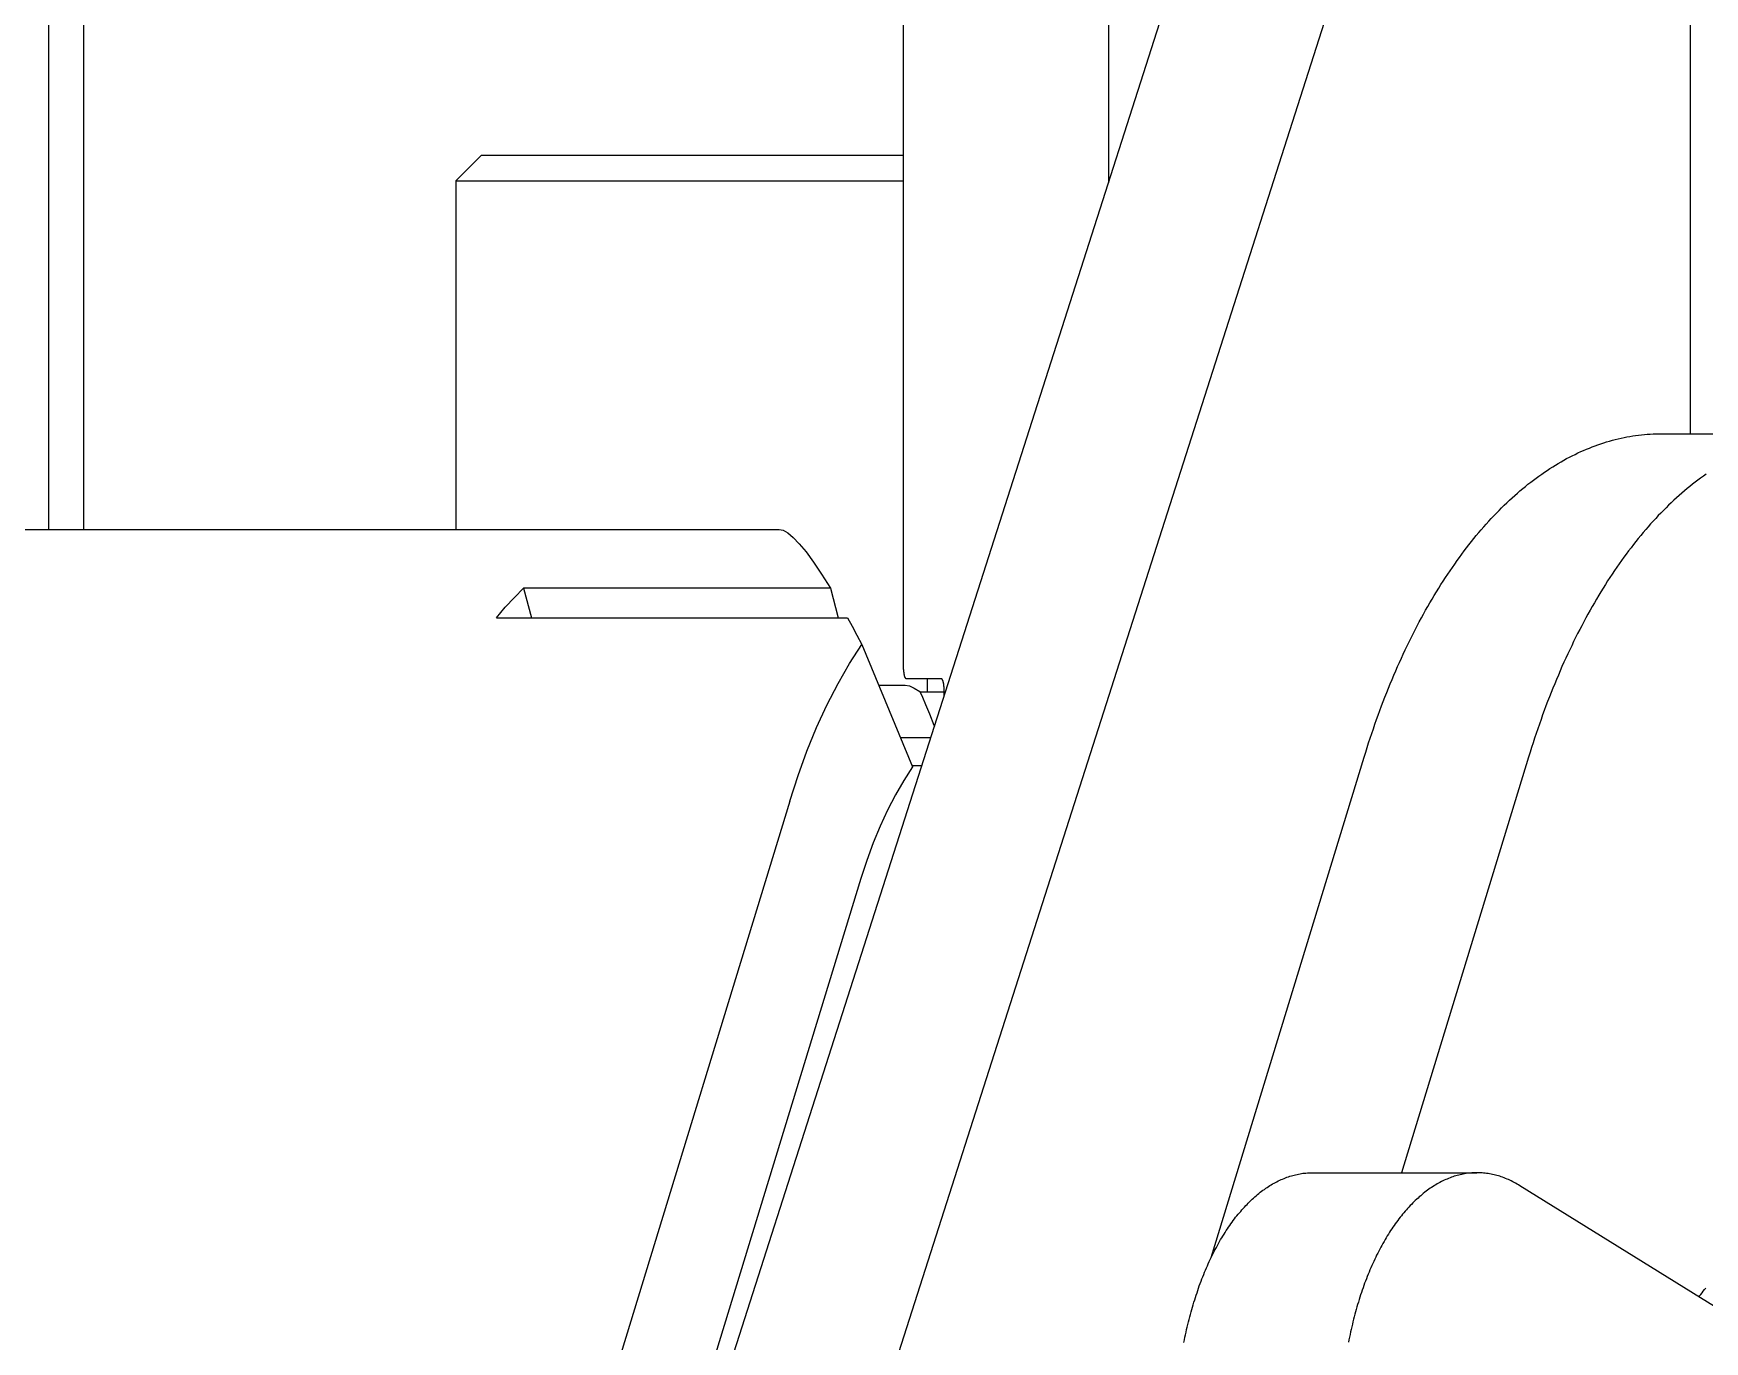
# Model space of a CAD drawing. Header units: millimetres. Extents: x 1084702 to 1166801, y 36632 to 124519.
# Drawn here: x 1098235.1 to 1098364.4, y 57922.3 to 58023.4 of the extents above; entities that cross this region are included whole.
import ezdxf

# ---------------------------------------------------------------- set-up
doc = ezdxf.new("R2010")
doc.units = ezdxf.units.MM
doc.header["$LTSCALE"] = 250
doc.linetypes.add('CENTER', pattern=[3, 2.5, -0.25, 0, -0.25])
doc.layers.get('0').update_dxf_attribs({"color": 255})

# ---------------------------------------------------------------- blocks, each defined once
blk = doc.blocks.new('PK65002M m platform_top')
at = {"linetype": 'Continuous'}
for p, q in [((-10148.66, 3413.63), (-10105.26, 3555.49)), ((-10143.16, 3407.63), (-10099.75, 3549.49)), ((-10205.98, 3280.4), (-10125.77, 3530.82)), ((-10113.05, 3530.82), (-10193.26, 3280.4)), ((-10217.12, 3448.22), (-10199.64, 3437.38)), ((-10175.76, 3442.94), (-10187.61, 3404.23)), ((-10200.33, 3404.23), (-10190.49, 3436.38)), ((-10183.61, 3436.38), (-10196.33, 3436.38)), ((-10152.61, 3404.89), (-10153.38, 3404.89)), ((-10148.74, 3395.52), (-10152.65, 3404.98)), ((-10154.07, 3402.74), (-10151.72, 3402.74)), ((-10155.11, 3399.49), (-10155.11, 3399.16)), ((-10153.23, 3399.18), (-10155.11, 3399.18)), ((-10154.89, 3398.18), (-10152.19, 3398.18)), ((-10153.81, 3399.18), (-10153.81, 3398.18)), ((-10150.04, 3398.68), (-10152.08, 3398.68)), ((-10151.96, 3397.2), (-10151.96, 3300.68)), ((-10120.47, 3393.45), (-10147.62, 3393.45)), ((-10146.3, 3391.16), (-10146.91, 3393.45)), ((-10122.56, 3391.16), (-10123.18, 3393.45)), ((-10146.3, 3391.16), (-10122.56, 3391.16)), ((-9992.82, 3386.63), (-10142.35, 3386.63)), ((-10117.32, 3359.68), (-10117.32, 3386.63)), ((-10088.52, 3307.68), (-10088.52, 3386.63)), ((-10085.82, 3386.63), (-10085.82, 3307.68)), ((-10210.55, 3379.23), (-10223.27, 3379.23)), ((-10212.82, 3251.86), (-10212.82, 3379.23)), ((-10167.82, 3340.56), (-10167.82, 3359.82)), ((-10117.32, 3359.68), (-10151.96, 3359.68)), ((-10119.32, 3357.68), (-10117.32, 3359.68)), ((-10119.32, 3357.68), (-10151.96, 3357.68))]:
    blk.add_line(p, q, dxfattribs=at)
for points in [[(-10173.66, 3449.5), (-10173.7, 3449.3), (-10173.74, 3449.1), (-10173.78, 3448.9), (-10173.83, 3448.7), (-10173.87, 3448.5), (-10173.92, 3448.31), (-10173.96, 3448.11), (-10174.01, 3447.91), (-10174.06, 3447.72), (-10174.11, 3447.53), (-10174.16, 3447.34), (-10174.21, 3447.14), (-10174.26, 3446.95), (-10174.32, 3446.76), (-10174.37, 3446.58), (-10174.43, 3446.39), (-10174.49, 3446.2), (-10174.55, 3446.02), (-10174.61, 3445.84), (-10174.67, 3445.65), (-10174.73, 3445.47), (-10174.79, 3445.29), (-10174.85, 3445.12), (-10174.92, 3444.94), (-10174.98, 3444.76), (-10175.05, 3444.59), (-10175.12, 3444.42), (-10175.19, 3444.24), (-10175.26, 3444.07), (-10175.33, 3443.9), (-10175.4, 3443.74), (-10175.47, 3443.57), (-10175.54, 3443.41), (-10175.62, 3443.24), (-10175.69, 3443.08), (-10175.77, 3442.92), (-10175.85, 3442.76), (-10175.93, 3442.61), (-10176.01, 3442.45), (-10176.08, 3442.3), (-10176.17, 3442.15), (-10176.25, 3441.99), (-10176.33, 3441.85), (-10176.41, 3441.7), (-10176.5, 3441.55), (-10176.58, 3441.41), (-10176.67, 3441.27), (-10176.76, 3441.13), (-10176.84, 3440.99), (-10176.93, 3440.85), (-10177.02, 3440.72), (-10177.11, 3440.58), (-10177.2, 3440.45), (-10177.29, 3440.32), (-10177.38, 3440.19), (-10177.48, 3440.07), (-10177.57, 3439.95), (-10177.66, 3439.82), (-10177.76, 3439.7), (-10177.85, 3439.59), (-10177.95, 3439.47), (-10178.05, 3439.36), (-10178.14, 3439.25), (-10178.24, 3439.14), (-10178.34, 3439.03), (-10178.44, 3438.92), (-10178.54, 3438.82), (-10178.64, 3438.72), (-10178.74, 3438.62), (-10178.84, 3438.52), (-10178.94, 3438.42), (-10179.04, 3438.33), (-10179.15, 3438.24), (-10179.25, 3438.15), (-10179.35, 3438.06), (-10179.46, 3437.98), (-10179.56, 3437.89), (-10179.67, 3437.81), (-10179.77, 3437.73), (-10179.88, 3437.66), (-10179.99, 3437.58), (-10180.09, 3437.51), (-10180.2, 3437.44), (-10180.31, 3437.37), (-10180.42, 3437.31), (-10180.52, 3437.24), (-10180.63, 3437.18), (-10180.74, 3437.12)], [(-10196.33, 3436.38), (-10196.28, 3436.38), (-10196.17, 3436.38), (-10196.06, 3436.38), (-10195.94, 3436.39), (-10195.83, 3436.4), (-10195.71, 3436.41), (-10195.6, 3436.42), (-10195.49, 3436.44), (-10195.37, 3436.46), (-10195.26, 3436.48), (-10195.15, 3436.5), (-10195.03, 3436.53), (-10194.92, 3436.55), (-10194.81, 3436.58), (-10194.7, 3436.62), (-10194.58, 3436.65), (-10194.47, 3436.69), (-10194.36, 3436.73), (-10194.25, 3436.77), (-10194.14, 3436.81), (-10194.02, 3436.86), (-10193.91, 3436.9), (-10193.8, 3436.95), (-10193.69, 3437.01), (-10193.58, 3437.06), (-10193.47, 3437.12), (-10193.36, 3437.18), (-10193.25, 3437.24), (-10193.14, 3437.3), (-10193.04, 3437.37), (-10192.93, 3437.44), (-10192.82, 3437.51), (-10192.71, 3437.58), (-10192.61, 3437.65), (-10192.5, 3437.73), (-10192.39, 3437.81), (-10192.29, 3437.89), (-10192.18, 3437.97), (-10192.08, 3438.06), (-10191.98, 3438.15), (-10191.87, 3438.23), (-10191.77, 3438.33), (-10191.67, 3438.42), (-10191.56, 3438.52), (-10191.46, 3438.61), (-10191.36, 3438.71), (-10191.26, 3438.82), (-10191.16, 3438.92), (-10191.06, 3439.03), (-10190.96, 3439.13), (-10190.87, 3439.24), (-10190.77, 3439.35), (-10190.67, 3439.47), (-10190.58, 3439.58), (-10190.48, 3439.7), (-10190.39, 3439.82), (-10190.29, 3439.94), (-10190.2, 3440.07), (-10190.11, 3440.19), (-10190.01, 3440.32), (-10189.92, 3440.45), (-10189.83, 3440.58), (-10189.74, 3440.71), (-10189.65, 3440.85), (-10189.57, 3440.98), (-10189.48, 3441.12), (-10189.39, 3441.26), (-10189.31, 3441.4), (-10189.22, 3441.55), (-10189.14, 3441.69), (-10189.06, 3441.84), (-10188.97, 3441.99), (-10188.89, 3442.14), (-10188.81, 3442.29), (-10188.73, 3442.44), (-10188.65, 3442.6), (-10188.57, 3442.75), (-10188.5, 3442.91), (-10188.42, 3443.07), (-10188.35, 3443.23), (-10188.27, 3443.4), (-10188.2, 3443.56), (-10188.12, 3443.72), (-10188.05, 3443.89), (-10187.98, 3444.06), (-10187.91, 3444.23), (-10187.84, 3444.4), (-10187.78, 3444.57), (-10187.71, 3444.75), (-10187.64, 3444.92), (-10187.58, 3445.1), (-10187.52, 3445.28), (-10187.45, 3445.46), (-10187.39, 3445.64), (-10187.33, 3445.82), (-10187.27, 3446.01), (-10187.21, 3446.19), (-10187.16, 3446.38), (-10187.1, 3446.56), (-10187.04, 3446.75), (-10186.99, 3446.94), (-10186.94, 3447.13), (-10186.88, 3447.32), (-10186.83, 3447.51), (-10186.78, 3447.71), (-10186.73, 3447.9), (-10186.69, 3448.09), (-10186.64, 3448.29), (-10186.59, 3448.49), (-10186.55, 3448.69), (-10186.51, 3448.89), (-10186.46, 3449.08), (-10186.42, 3449.29), (-10186.38, 3449.49)], [(-10213.5, 3445.98), (-10213.56, 3445.9), (-10213.66, 3445.78), (-10213.75, 3445.66), (-10213.84, 3445.54), (-10213.94, 3445.41), (-10214.03, 3445.29)], [(-10199.64, 3437.38), (-10199.54, 3437.31), (-10199.43, 3437.25), (-10199.32, 3437.19), (-10199.21, 3437.13), (-10199.1, 3437.07), (-10198.99, 3437.01), (-10198.88, 3436.96), (-10198.77, 3436.91), (-10198.66, 3436.86), (-10198.55, 3436.82), (-10198.43, 3436.77), (-10198.32, 3436.73), (-10198.21, 3436.69), (-10198.1, 3436.65), (-10197.99, 3436.62), (-10197.87, 3436.59), (-10197.76, 3436.56), (-10197.65, 3436.53), (-10197.53, 3436.5), (-10197.42, 3436.48), (-10197.31, 3436.46), (-10197.19, 3436.44), (-10197.08, 3436.43), (-10196.97, 3436.41), (-10196.85, 3436.4), (-10196.74, 3436.39), (-10196.62, 3436.38), (-10196.51, 3436.38), (-10196.4, 3436.38), (-10196.33, 3436.38)], [(-10180.74, 3437.12), (-10180.85, 3437.07), (-10180.96, 3437.01), (-10181.07, 3436.96), (-10181.18, 3436.91), (-10181.29, 3436.86), (-10181.41, 3436.81), (-10181.52, 3436.77), (-10181.63, 3436.73), (-10181.74, 3436.69), (-10181.85, 3436.65), (-10181.97, 3436.62), (-10182.08, 3436.59), (-10182.19, 3436.56), (-10182.3, 3436.53), (-10182.42, 3436.5), (-10182.53, 3436.48), (-10182.64, 3436.46), (-10182.76, 3436.44), (-10182.87, 3436.42), (-10182.98, 3436.41), (-10183.1, 3436.4), (-10183.21, 3436.39), (-10183.33, 3436.38), (-10183.44, 3436.38), (-10183.55, 3436.38), (-10183.61, 3436.38)], [(-10152.65, 3404.98), (-10151.98, 3406.03), (-10151.33, 3407.15), (-10150.73, 3408.33), (-10150.15, 3409.57), (-10149.62, 3410.87), (-10149.12, 3412.22), (-10148.66, 3413.63)], [(-10143.16, 3407.63), (-10143.8, 3405.66), (-10144.49, 3403.77), (-10145.24, 3401.95), (-10146.04, 3400.21), (-10146.9, 3398.55), (-10147.79, 3396.99), (-10148.74, 3395.52)], [(-10214.06, 3382.35), (-10213.85, 3382.5), (-10213.64, 3382.65), (-10213.43, 3382.81), (-10213.22, 3382.97), (-10213.01, 3383.13), (-10212.8, 3383.3), (-10212.59, 3383.47), (-10212.38, 3383.64), (-10212.18, 3383.82), (-10211.97, 3384), (-10211.77, 3384.19), (-10211.57, 3384.37), (-10211.36, 3384.56), (-10211.16, 3384.76), (-10210.96, 3384.95), (-10210.76, 3385.15), (-10210.56, 3385.36), (-10210.36, 3385.56), (-10210.17, 3385.77), (-10209.97, 3385.99), (-10209.77, 3386.2), (-10209.58, 3386.42), (-10209.39, 3386.64), (-10209.19, 3386.87), (-10209, 3387.1), (-10208.81, 3387.33), (-10208.62, 3387.57), (-10208.44, 3387.8), (-10208.25, 3388.04), (-10208.06, 3388.29), (-10207.88, 3388.53), (-10207.69, 3388.78), (-10207.51, 3389.04), (-10207.33, 3389.29), (-10207.15, 3389.55), (-10206.97, 3389.81), (-10206.79, 3390.08), (-10206.62, 3390.34), (-10206.44, 3390.61), (-10206.27, 3390.89), (-10206.09, 3391.16), (-10205.92, 3391.44), (-10205.75, 3391.72), (-10205.58, 3392.01), (-10205.42, 3392.29), (-10205.25, 3392.58), (-10205.08, 3392.87), (-10204.92, 3393.17), (-10204.76, 3393.46), (-10204.6, 3393.76), (-10204.44, 3394.07), (-10204.28, 3394.37), (-10204.12, 3394.68), (-10203.96, 3394.99), (-10203.81, 3395.3), (-10203.66, 3395.62), (-10203.51, 3395.93), (-10203.36, 3396.25), (-10203.21, 3396.58), (-10203.06, 3396.9), (-10202.91, 3397.23), (-10202.77, 3397.56), (-10202.63, 3397.89), (-10202.49, 3398.22), (-10202.35, 3398.56), (-10202.21, 3398.9), (-10202.07, 3399.24), (-10201.94, 3399.58), (-10201.8, 3399.93), (-10201.67, 3400.27), (-10201.54, 3400.62), (-10201.41, 3400.97), (-10201.29, 3401.33), (-10201.16, 3401.68), (-10201.04, 3402.04), (-10200.91, 3402.4), (-10200.79, 3402.76), (-10200.67, 3403.13), (-10200.56, 3403.49), (-10200.44, 3403.86), (-10200.33, 3404.23)], [(-10187.61, 3404.23), (-10187.72, 3403.86), (-10187.84, 3403.49), (-10187.95, 3403.13), (-10188.07, 3402.76), (-10188.19, 3402.4), (-10188.32, 3402.04), (-10188.44, 3401.69), (-10188.56, 3401.33), (-10188.69, 3400.98), (-10188.82, 3400.63), (-10188.95, 3400.28), (-10189.08, 3399.93), (-10189.21, 3399.59), (-10189.35, 3399.24), (-10189.49, 3398.9), (-10189.62, 3398.57), (-10189.76, 3398.23), (-10189.9, 3397.9), (-10190.05, 3397.56), (-10190.19, 3397.23), (-10190.34, 3396.91), (-10190.48, 3396.58), (-10190.63, 3396.26), (-10190.78, 3395.94), (-10190.93, 3395.62), (-10191.09, 3395.31), (-10191.24, 3395), (-10191.4, 3394.69), (-10191.55, 3394.38), (-10191.71, 3394.07), (-10191.87, 3393.77), (-10192.03, 3393.47), (-10192.19, 3393.17), (-10192.36, 3392.88), (-10192.52, 3392.59), (-10192.69, 3392.3), (-10192.86, 3392.01), (-10193.03, 3391.73), (-10193.2, 3391.45), (-10193.37, 3391.17), (-10193.54, 3390.89), (-10193.72, 3390.62), (-10193.89, 3390.35), (-10194.07, 3390.08), (-10194.25, 3389.82), (-10194.43, 3389.56), (-10194.61, 3389.3), (-10194.79, 3389.04), (-10194.97, 3388.79), (-10195.15, 3388.54), (-10195.34, 3388.29), (-10195.53, 3388.05), (-10195.71, 3387.81), (-10195.9, 3387.57), (-10196.09, 3387.33), (-10196.28, 3387.1), (-10196.47, 3386.87), (-10196.66, 3386.65), (-10196.86, 3386.42), (-10197.05, 3386.21), (-10197.25, 3385.99), (-10197.44, 3385.78), (-10197.64, 3385.57), (-10197.84, 3385.36), (-10198.04, 3385.16), (-10198.24, 3384.96), (-10198.44, 3384.76), (-10198.64, 3384.56), (-10198.84, 3384.37), (-10199.05, 3384.19), (-10199.25, 3384), (-10199.46, 3383.82), (-10199.66, 3383.65), (-10199.87, 3383.47), (-10200.08, 3383.3), (-10200.28, 3383.13), (-10200.49, 3382.97), (-10200.7, 3382.81), (-10200.91, 3382.65), (-10201.12, 3382.5), (-10201.34, 3382.35), (-10201.55, 3382.2), (-10201.76, 3382.06), (-10201.98, 3381.92), (-10202.19, 3381.78), (-10202.4, 3381.65), (-10202.62, 3381.52), (-10202.84, 3381.4), (-10203.05, 3381.27), (-10203.27, 3381.15), (-10203.49, 3381.04), (-10203.71, 3380.93), (-10203.92, 3380.82), (-10204.14, 3380.71), (-10204.36, 3380.61), (-10204.58, 3380.51), (-10204.81, 3380.42), (-10205.03, 3380.33), (-10205.25, 3380.24), (-10205.47, 3380.16), (-10205.69, 3380.08), (-10205.91, 3380), (-10206.14, 3379.93), (-10206.36, 3379.86), (-10206.58, 3379.79), (-10206.81, 3379.73), (-10207.03, 3379.67), (-10207.26, 3379.62), (-10207.48, 3379.56), (-10207.71, 3379.52), (-10207.93, 3379.47), (-10208.16, 3379.43), (-10208.38, 3379.4), (-10208.61, 3379.36), (-10208.84, 3379.33), (-10209.06, 3379.31), (-10209.29, 3379.28), (-10209.51, 3379.27), (-10209.74, 3379.25), (-10209.97, 3379.24), (-10210.19, 3379.23), (-10210.42, 3379.23), (-10210.55, 3379.23)], [(-10153.22, 3399.15), (-10153.42, 3399.59), (-10153.67, 3400.16), (-10153.96, 3400.88), (-10154.3, 3401.75), (-10154.35, 3401.87)], [(-10155.11, 3399.16), (-10155.11, 3399.13), (-10155.11, 3399.11), (-10155.11, 3399.09), (-10155.11, 3399.07), (-10155.11, 3399.04), (-10155.11, 3399.02), (-10155.11, 3399), (-10155.11, 3398.98), (-10155.11, 3398.96), (-10155.11, 3398.93), (-10155.11, 3398.91), (-10155.1, 3398.89), (-10155.1, 3398.87), (-10155.1, 3398.85), (-10155.1, 3398.83), (-10155.1, 3398.81), (-10155.1, 3398.79), (-10155.09, 3398.76), (-10155.09, 3398.74), (-10155.09, 3398.72), (-10155.09, 3398.7), (-10155.08, 3398.68), (-10155.08, 3398.67), (-10155.08, 3398.65), (-10155.08, 3398.63), (-10155.07, 3398.61), (-10155.07, 3398.59), (-10155.07, 3398.57), (-10155.06, 3398.55), (-10155.06, 3398.54), (-10155.06, 3398.52), (-10155.06, 3398.5), (-10155.05, 3398.49), (-10155.05, 3398.47), (-10155.04, 3398.45), (-10155.04, 3398.44), (-10155.04, 3398.42), (-10155.03, 3398.41), (-10155.03, 3398.4), (-10155.03, 3398.38), (-10155.02, 3398.37), (-10155.02, 3398.36), (-10155.01, 3398.34), (-10155.01, 3398.33), (-10155, 3398.32), (-10155, 3398.31), (-10155, 3398.3), (-10154.99, 3398.29), (-10154.99, 3398.28), (-10154.98, 3398.27), (-10154.98, 3398.26), (-10154.97, 3398.25), (-10154.97, 3398.24), (-10154.96, 3398.23), (-10154.96, 3398.23), (-10154.95, 3398.22), (-10154.95, 3398.21), (-10154.94, 3398.21), (-10154.94, 3398.2), (-10154.93, 3398.2), (-10154.93, 3398.19), (-10154.92, 3398.19), (-10154.92, 3398.19), (-10154.91, 3398.18), (-10154.91, 3398.18), (-10154.9, 3398.18), (-10154.9, 3398.18), (-10154.89, 3398.18), (-10154.89, 3398.18)], [(-10152.08, 3398.68), (-10152.42, 3398.73), (-10152.79, 3398.89), (-10153.22, 3399.15)], [(-10152.19, 3398.18), (-10152.18, 3398.18), (-10152.18, 3398.18), (-10152.17, 3398.18), (-10152.17, 3398.17), (-10152.16, 3398.17), (-10152.16, 3398.17), (-10152.15, 3398.17), (-10152.15, 3398.16), (-10152.14, 3398.16), (-10152.14, 3398.15), (-10152.13, 3398.15), (-10152.13, 3398.14), (-10152.13, 3398.14), (-10152.12, 3398.13), (-10152.12, 3398.12), (-10152.11, 3398.11), (-10152.11, 3398.11), (-10152.1, 3398.1), (-10152.1, 3398.09), (-10152.09, 3398.08), (-10152.09, 3398.07), (-10152.08, 3398.06), (-10152.08, 3398.05), (-10152.07, 3398.04), (-10152.07, 3398.02), (-10152.07, 3398.01), (-10152.06, 3398), (-10152.06, 3397.99), (-10152.05, 3397.97), (-10152.05, 3397.96), (-10152.05, 3397.95), (-10152.04, 3397.93), (-10152.04, 3397.92), (-10152.03, 3397.9), (-10152.03, 3397.88), (-10152.03, 3397.87), (-10152.02, 3397.85), (-10152.02, 3397.84), (-10152.02, 3397.82), (-10152.01, 3397.8), (-10152.01, 3397.78), (-10152.01, 3397.77), (-10152, 3397.75), (-10152, 3397.73), (-10152, 3397.71), (-10152, 3397.69), (-10151.99, 3397.67), (-10151.99, 3397.65), (-10151.99, 3397.63), (-10151.99, 3397.61), (-10151.98, 3397.59), (-10151.98, 3397.57), (-10151.98, 3397.55), (-10151.98, 3397.53), (-10151.98, 3397.51), (-10151.98, 3397.49), (-10151.97, 3397.47), (-10151.97, 3397.44), (-10151.97, 3397.42), (-10151.97, 3397.4), (-10151.97, 3397.38), (-10151.97, 3397.36), (-10151.97, 3397.33), (-10151.97, 3397.31), (-10151.97, 3397.29), (-10151.97, 3397.27), (-10151.97, 3397.25), (-10151.96, 3397.22), (-10151.96, 3397.2)], [(-10147.62, 3393.45), (-10147.98, 3394.11), (-10148.36, 3394.8), (-10148.74, 3395.52)], [(-10120.47, 3393.45), (-10121.15, 3392.64), (-10121.85, 3391.88), (-10122.56, 3391.16)], [(-10142.35, 3386.63), (-10142.66, 3386.69), (-10143.02, 3386.9), (-10143.43, 3387.24), (-10143.9, 3387.74), (-10144.42, 3388.37), (-10145, 3389.16), (-10145.62, 3390.09), (-10146.3, 3391.16)]]:
    blk.add_lwpolyline(points, dxfattribs=at)
blk = doc.blocks.new('1-deck_B4_1')
at = {"linetype": 'CENTER', "rotation": 180}
blk.add_blockref('PK65002M m platform_top', (70387.47, 26963.11), dxfattribs=at)

msp = doc.modelspace()

# ---------------------------------------------------------------- block references
msp.add_blockref('1-deck_B4_1', (1017763.01, 34408.58))

doc.saveas('drawing.dxf')
